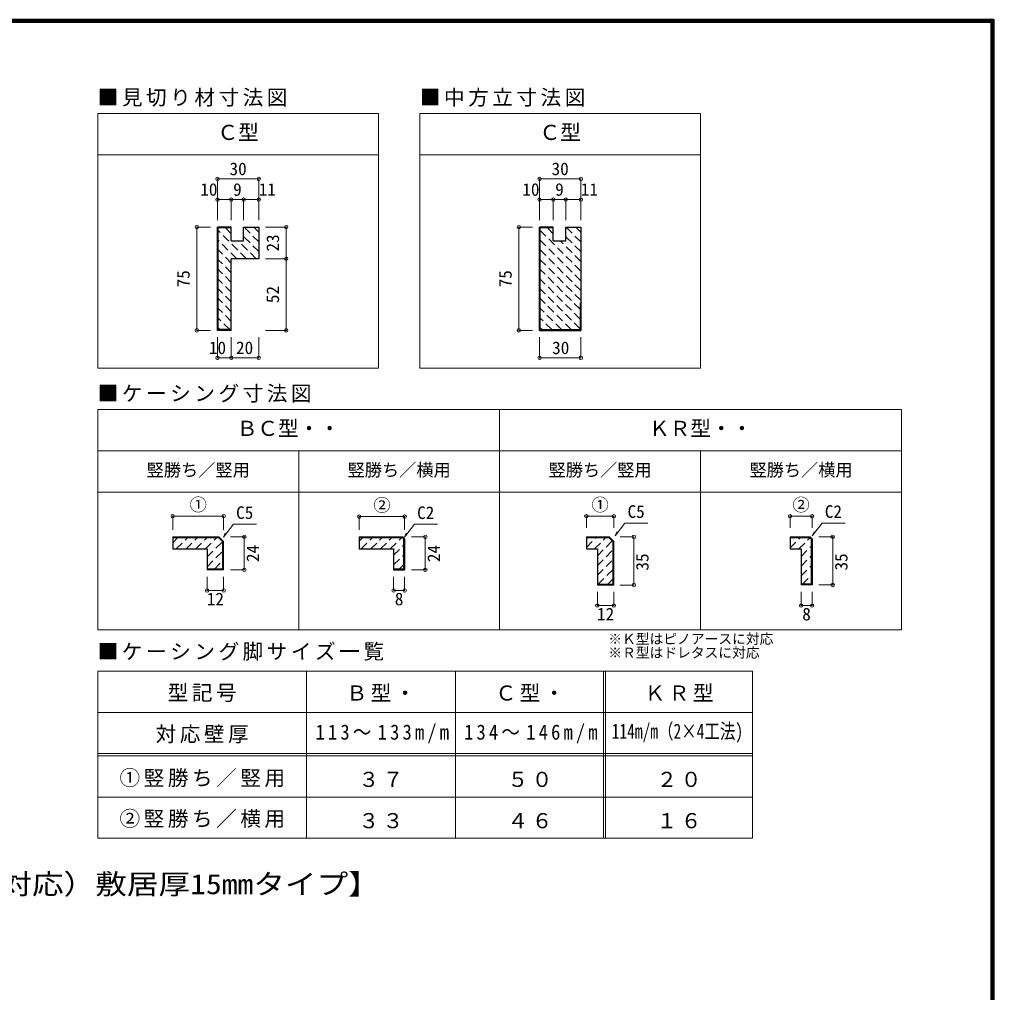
# Model space of a CAD drawing. Units: millimetres at full size, sheet at 1:5. Extents: x -981 to 969, y -733 to 681.
# Drawn here: x 261 to 969, y -26 to 681 of the extents above; entities that cross this region are included whole.
import ezdxf
from ezdxf.enums import TextEntityAlignment as Align

# ---------------------------------------------------------------- set-up
doc = ezdxf.new("R2010")
doc.units = ezdxf.units.MM
doc.header["$LTSCALE"] = 5
doc.header["$PDMODE"] = 32
doc.header["$PDSIZE"] = 2.5
doc.linetypes.add('DASHED1', pattern=[1.8, 1.2, -0.6])
for name, color, linetype, lineweight in [('0-5_ケーシング', 3, 'Continuous', 25), ('0-A_文字', 7, 'Continuous', 18), ('0-B_寸法', 7, 'Continuous', 9), ('0-C_ハッチ', 4, 'DASHED1', 9), ('F-0_補助線', 6, 'Continuous', 40)]:
    doc.layers.add(name, color=color, linetype=linetype, lineweight=lineweight)
doc.styles.add('ＭＳ ゴシック', font='')
doc.styles.get('ＭＳ ゴシック').set_extended_font_data('MS Gothic')

msp = doc.modelspace()

# ---------------------------------------------------------------- linework, layer by layer
at = {"layer": '0-5_ケーシング'}
for p, q in [((414.528, 529.913), (404.528, 529.913)), ((404.528, 454.913), (404.528, 529.913)), ((414.528, 529.413), (405.028, 529.413)), ((405.028, 455.413), (405.028, 529.413)), ((414.528, 519.913), (414.528, 529.913)), ((648.64, 529.913), (638.64, 529.913)), ((638.64, 454.913), (638.64, 529.913)), ((648.64, 529.413), (639.14, 529.413)), ((639.14, 455.413), (639.14, 529.413)), ((648.64, 519.913), (648.64, 529.913)), ((668.64, 529.913), (668.64, 454.913)), ((434.528, 506.913), (414.528, 506.913)), ((414.528, 454.913), (414.528, 506.913)), ((668.14, 474.913), (668.14, 455.413)), ((414.528, 454.913), (404.528, 454.913)), ((414.528, 455.413), (405.028, 455.413)), ((638.64, 454.913), (668.64, 454.913)), ((639.14, 455.413), (668.14, 455.413)), ((372.009, 304.955), (372.009, 296.155)), ((372.009, 304.955), (405.473, 304.955)), ((405.473, 304.955), (409.009, 301.419)), ((507.584, 304.955), (539.17, 304.955)), ((540.584, 303.541), (539.17, 304.955)), ((672.659, 304.955), (689.123, 304.955)), ((689.123, 304.955), (692.659, 301.419)), ((820.734, 304.955), (835.32, 304.955)), ((836.734, 303.541), (835.32, 304.955)), ((372.009, 304.455), (405.266, 304.455)), ((405.266, 304.455), (408.509, 301.212)), ((408.509, 281.455), (408.509, 301.212)), ((409.009, 280.955), (409.009, 301.419)), ((507.584, 304.455), (538.962, 304.455)), ((538.962, 304.455), (540.084, 303.333)), ((540.084, 281.455), (540.084, 303.333)), ((540.584, 303.541), (540.584, 280.955)), ((672.659, 304.455), (688.916, 304.455)), ((688.916, 304.455), (692.159, 301.212)), ((692.159, 270.455), (692.159, 301.212)), ((692.659, 269.955), (692.659, 301.419)), ((820.734, 304.455), (835.112, 304.455)), ((835.112, 304.455), (836.234, 303.333)), ((836.234, 270.455), (836.234, 303.333)), ((836.734, 303.541), (836.734, 269.955)), ((397.009, 296.155), (397.009, 280.955)), ((532.584, 296.155), (532.584, 280.955)), ((828.734, 296.155), (828.734, 269.955)), ((408.509, 281.455), (397.009, 281.455)), ((409.009, 280.955), (397.009, 280.955)), ((540.084, 281.455), (532.584, 281.455)), ((532.584, 280.955), (540.584, 280.955)), ((680.659, 270.455), (692.159, 270.455)), ((680.659, 269.955), (692.659, 269.955)), ((836.234, 270.455), (828.734, 270.455)), ((836.734, 269.955), (828.734, 269.955))]:
    msp.add_line(p, q, dxfattribs=at)
for points in [[(414.528, 519.913), (423.528, 519.913), (423.528, 529.913), (434.528, 529.913), (434.528, 506.913)], [(648.64, 519.913), (657.64, 519.913), (657.64, 529.913), (668.64, 529.913)], [(507.584, 304.955), (507.584, 296.155), (532.584, 296.155)], [(672.659, 304.955), (672.659, 296.155), (680.659, 296.155), (680.659, 269.955)], [(820.734, 304.955), (820.734, 296.155), (828.734, 296.155)], [(372.009, 296.155), (373.058, 296.155), (397.009, 296.155)]]:
    msp.add_lwpolyline(points, dxfattribs=at)
at = {"layer": '0-A_文字'}
for p, q in [((317.471, 427.413), (317.471, 612.413)), ((551.584, 427.413), (551.584, 612.413)), ((521.584, 582.413), (317.471, 582.413)), ((755.696, 582.413), (551.584, 582.413)), ((521.584, 427.413), (317.471, 427.413)), ((755.696, 427.413), (551.584, 427.413)), ((317.471, 237.413), (317.471, 397.413)), ((901.771, 397.413), (317.471, 397.413)), ((609.621, 237.413), (609.621, 397.413)), ((901.771, 397.413), (901.771, 237.413)), ((901.771, 367.413), (317.471, 367.413)), ((463.546, 237.413), (463.546, 367.413)), ((755.696, 237.413), (755.696, 367.413)), ((317.471, 337.413), (901.771, 337.413)), ((317.471, 237.413), (901.771, 237.413)), ((317.471, 207.413), (317.471, 85.913)), ((317.471, 207.413), (793.438, 207.413)), ((469.138, 207.413), (469.138, 85.913)), ((577.471, 207.413), (577.471, 85.913)), ((685.105, 207.413), (685.105, 85.913)), ((686.505, 207.413), (686.505, 85.913)), ((793.438, 207.413), (793.438, 85.913)), ((793.438, 177.413), (317.471, 177.413)), ((317.471, 147.413), (793.438, 147.413)), ((317.471, 145.913), (793.438, 145.913)), ((317.471, 115.913), (793.438, 115.913)), ((317.471, 85.913), (793.438, 85.913))]:
    msp.add_line(p, q, dxfattribs=at)
for points in [[(521.584, 427.413), (521.584, 612.413), (317.471, 612.413)], [(755.696, 427.413), (755.696, 612.413), (551.584, 612.413)]]:
    msp.add_lwpolyline(points, dxfattribs=at)
at = {"layer": '0-B_寸法', "color": 4}
for p, q in [((434.528, 564.913), (404.528, 564.913)), ((404.528, 564.913), (404.528, 549.913)), ((434.528, 564.913), (434.528, 549.913)), ((668.64, 564.913), (638.64, 564.913)), ((638.64, 564.913), (638.64, 549.913)), ((668.64, 564.913), (668.64, 549.913)), ((414.528, 549.913), (404.528, 549.913)), ((404.528, 549.913), (404.528, 534.913)), ((414.528, 549.913), (414.528, 534.913)), ((414.528, 549.913), (423.528, 549.913)), ((423.528, 549.913), (423.528, 534.913)), ((423.528, 549.913), (434.528, 549.913)), ((434.528, 549.913), (434.528, 534.913)), ((648.64, 549.913), (638.64, 549.913)), ((638.64, 549.913), (638.64, 534.913)), ((648.64, 549.913), (648.64, 534.913)), ((648.64, 549.913), (657.64, 549.913)), ((657.64, 549.913), (657.64, 534.913)), ((657.64, 549.913), (668.64, 549.913)), ((668.64, 549.913), (668.64, 534.913)), ((389.528, 529.913), (399.383, 529.913)), ((389.528, 454.913), (389.528, 529.913)), ((454.528, 529.913), (439.528, 529.913)), ((454.528, 506.913), (454.528, 529.913)), ((623.64, 529.913), (633.495, 529.913)), ((623.64, 454.913), (623.64, 529.913)), ((454.528, 506.913), (439.528, 506.913)), ((454.528, 506.913), (454.528, 454.913)), ((389.528, 454.913), (399.383, 454.913)), ((454.528, 454.913), (439.528, 454.913)), ((623.64, 454.913), (633.495, 454.913)), ((404.528, 434.913), (404.528, 449.913)), ((414.528, 434.913), (414.528, 449.913)), ((434.528, 434.913), (434.528, 449.913)), ((638.64, 434.913), (638.64, 449.913)), ((668.64, 434.913), (668.64, 449.913)), ((404.528, 434.913), (414.528, 434.913)), ((414.528, 434.913), (434.528, 434.913)), ((638.64, 434.913), (668.64, 434.913)), ((372.009, 319.955), (409.009, 319.955)), ((372.009, 319.955), (372.009, 309.955)), ((409.009, 319.955), (409.009, 309.955)), ((507.584, 319.589), (540.584, 319.589)), ((507.584, 319.589), (507.584, 309.955)), ((540.584, 319.589), (540.584, 309.955)), ((672.659, 319.877), (692.659, 319.877)), ((672.659, 319.877), (672.659, 311.544)), ((692.659, 319.877), (692.659, 311.544)), ((820.734, 319.871), (836.734, 319.871)), ((820.734, 319.871), (820.734, 311.538)), ((836.734, 319.871), (836.734, 311.538)), ((693.53, 305.593), (700.687, 314.952)), ((700.687, 314.952), (717.339, 314.952)), ((836.927, 305.586), (844.084, 314.945)), ((844.084, 314.945), (860.736, 314.945)), ((424.009, 304.955), (414.009, 304.955)), ((424.009, 280.955), (424.009, 304.955)), ((555.584, 304.886), (545.584, 304.886)), ((555.584, 280.886), (555.584, 304.886)), ((694.769, 308.483), (693.53, 305.593)), ((707.159, 304.9), (697.159, 304.9)), ((707.159, 269.9), (707.159, 304.9)), ((838.166, 308.476), (836.927, 305.586)), ((851.734, 304.955), (841.734, 304.955)), ((851.734, 269.955), (851.734, 304.955)), ((424.009, 280.955), (414.009, 280.955)), ((555.584, 280.886), (545.584, 280.886)), ((397.009, 265.955), (397.009, 275.955)), ((409.009, 265.955), (409.009, 275.955)), ((532.584, 265.955), (532.584, 275.955)), ((540.584, 265.955), (540.584, 275.955)), ((692.659, 269.9), (680.659, 269.9)), ((707.159, 269.9), (697.159, 269.9)), ((851.734, 269.955), (841.734, 269.955)), ((397.009, 265.955), (409.009, 265.955)), ((532.584, 265.955), (540.584, 265.955)), ((680.659, 254.955), (680.659, 264.955)), ((692.659, 254.955), (692.659, 264.955)), ((828.734, 254.955), (828.734, 264.955)), ((836.734, 254.955), (836.734, 264.955)), ((680.659, 254.955), (692.659, 254.955)), ((828.734, 254.955), (836.734, 254.955))]:
    msp.add_line(p, q, dxfattribs=at)
for points in [[(410.225, 307.677), (408.986, 304.787), (416.142, 314.146), (432.795, 314.146)], [(541.8, 307.609), (540.561, 304.719), (547.717, 314.077), (564.37, 314.077)]]:
    msp.add_lwpolyline(points, dxfattribs=at)
at = {"layer": '0-B_寸法'}
for p in [(404.528, 564.913), (434.528, 564.913), (638.64, 564.913), (668.64, 564.913), (404.528, 549.913), (414.528, 549.913), (423.528, 549.913), (434.528, 549.913), (638.64, 549.913), (648.64, 549.913), (657.64, 549.913), (668.64, 549.913), (389.528, 529.913), (454.528, 529.913), (623.64, 529.913), (454.528, 506.913), (389.528, 454.913), (454.528, 454.913), (623.64, 454.913), (404.528, 434.913), (414.528, 434.913), (434.528, 434.913), (638.64, 434.913), (668.64, 434.913), (372.009, 319.955), (409.009, 319.955), (507.584, 319.589), (540.584, 319.589), (672.659, 319.877), (692.659, 319.877), (820.734, 319.871), (836.734, 319.871), (424.009, 304.955), (555.584, 304.886), (707.159, 304.9), (851.734, 304.955), (424.009, 280.955), (555.584, 280.886), (707.159, 269.9), (851.734, 269.955), (397.009, 265.955), (409.009, 265.955), (532.584, 265.955), (540.584, 265.955), (680.659, 254.955), (692.659, 254.955), (828.734, 254.955), (836.734, 254.955)]:
    msp.add_point(p, dxfattribs=at)
at = {"layer": '0-C_ハッチ'}
for p, q in [((425.581, 506.913), (405.028, 527.466)), ((414.528, 525.037), (410.152, 529.413)), ((434.528, 519.18), (423.794, 529.913)), ((434.528, 526.251), (430.865, 529.913)), ((668.64, 497.966), (639.14, 527.466)), ((648.64, 525.037), (644.265, 529.413)), ((668.64, 519.18), (657.907, 529.913)), ((668.64, 526.251), (664.978, 529.913)), ((418.51, 506.913), (405.028, 520.395)), ((432.652, 506.913), (419.652, 519.913)), ((434.528, 512.109), (423.528, 523.109)), ((668.64, 490.895), (639.14, 520.395)), ((668.64, 505.037), (653.765, 519.913)), ((668.64, 512.109), (657.64, 523.109)), ((414.528, 503.824), (405.028, 513.324)), ((668.64, 483.824), (639.14, 513.324)), ((414.528, 496.753), (405.028, 506.253)), ((668.64, 476.753), (639.14, 506.253)), ((414.528, 489.682), (405.028, 499.182)), ((668.14, 470.182), (639.14, 499.182)), ((414.528, 482.611), (405.028, 492.111)), ((668.14, 463.111), (639.14, 492.111)), ((414.528, 475.54), (405.028, 485.04)), ((668.14, 456.04), (639.14, 485.04)), ((414.528, 468.469), (405.028, 477.969)), ((661.696, 455.413), (639.14, 477.969)), ((414.528, 461.398), (405.028, 470.898)), ((654.625, 455.413), (639.14, 470.898)), ((413.442, 455.413), (405.028, 463.827)), ((647.554, 455.413), (639.14, 463.827)), ((406.371, 455.413), (405.028, 456.756)), ((640.483, 455.413), (639.14, 456.756)), ((372.009, 300.653), (375.81, 304.455)), ((374.581, 296.155), (382.881, 304.455)), ((381.652, 296.155), (389.952, 304.455)), ((388.723, 296.155), (397.023, 304.455)), ((395.794, 296.155), (404.094, 304.455)), ((397.009, 290.298), (408.216, 301.505)), ((507.584, 301.878), (510.16, 304.455)), ((508.931, 296.155), (517.231, 304.455)), ((516.003, 296.155), (524.303, 304.455)), ((523.074, 296.155), (531.374, 304.455)), ((530.145, 296.155), (538.445, 304.455)), ((532.584, 291.523), (540.084, 299.023)), ((672.659, 304.319), (672.795, 304.455)), ((672.659, 297.248), (679.866, 304.455)), ((678.637, 296.155), (686.937, 304.455)), ((680.659, 291.105), (691.462, 301.909)), ((820.734, 303.901), (821.287, 304.455)), ((820.734, 296.83), (828.358, 304.455)), ((827.129, 296.155), (835.271, 304.296)), ((828.734, 290.688), (836.234, 298.188)), ((397.009, 283.227), (408.509, 294.727)), ((532.584, 284.452), (540.084, 291.952)), ((680.659, 284.034), (692.159, 295.534)), ((828.734, 283.617), (836.234, 291.117)), ((402.308, 281.455), (408.509, 287.656)), ((536.658, 281.455), (540.084, 284.881)), ((680.659, 276.963), (692.159, 288.463)), ((828.734, 276.546), (836.234, 284.046)), ((681.221, 270.455), (692.159, 281.392)), ((829.714, 270.455), (836.234, 276.975)), ((688.292, 270.455), (692.159, 274.321))]:
    msp.add_line(p, q, dxfattribs=at)
at = {"layer": 'F-0_補助線'}
for p, q in [((-981.363, 679.891), (968.636, 679.891)), ((966.97, 680.724), (966.97, -715.943)), ((967.803, 680.724), (967.803, -715.943)), ((-981.363, 679.058), (968.636, 679.058))]:
    msp.add_line(p, q, dxfattribs=at)
msp.add_lwpolyline([(-981.363, 680.724), (968.636, 680.724), (968.636, -715.943)], dxfattribs=at)

# ---------------------------------------------------------------- texts
at = {"layer": '0-A_文字', "style": 'ＭＳ ゴシック'}
for s, height, p in [('Ｃ型', 11, (404.528, 589.913)), ('Ｃ型', 11, (638.64, 589.913)), ('ＢＣ型・・', 11, (418.546, 374.913)), ('ＫＲ型・・', 11, (718.196, 374.913)), ('竪勝ち／竪用', 9.164, (353.009, 346.163)), ('竪勝ち／横用', 9.164, (499.084, 346.163)), ('竪勝ち／竪用', 9.164, (645.159, 346.163)), ('竪勝ち／横用', 9.164, (791.234, 346.163)), ('※Ｋ型はピノアースに対応', 7.331, (688.614, 224.913)), ('※Ｒ型はドレタスに対応', 7.331, (688.614, 214.913))]:
    msp.add_text(s, height=height, dxfattribs=at).set_placement(p, align=Align.BOTTOM_LEFT)
for s, height, width, p in [('114m/m（2×4工法)', 11, 0.75, (691.096, 154.913)), ('【畳厚12mmご使用時（バリアフリー対応）敷居厚15mmタイプ】', 14.66, 1.15, (-121.113, 40.913))]:
    msp.add_text(s, height=height, dxfattribs=dict(at, width=width)).set_placement(p, align=Align.BOTTOM_LEFT)
at = {"layer": '0-A_文字', "char_height": 11, "attachment_point": 7, "style": 'ＭＳ ゴシック'}
for s, insert in [('\\T1.17;■見切り材寸法図', (317.471, 617.413)), ('\\T1.17;■中方立寸法図', (551.584, 617.413)), ('\\T1.17;■ケーシング寸法図', (317.471, 402.413)), ('\\T1.17;■ケーシング脚サイズ一覧', (317.471, 214.913)), ('\\T1.17;型記号', (368.305, 184.913)), ('\\T1.17;Ｂ型・', (498.305, 185.281)), ('\\T1.17;Ｃ型・', (606.638, 185.281)), ('\\T1.17;ＫＲ型', (714.971, 185.281)), ('\\T1.17;対応壁厚', (359.555, 154.913)), ('\\T1.34;\\W0.9;113～133m/m', (475.805, 154.913)), ('\\T1.34;\\W0.9;134～146m/m', (583.788, 154.913)), ('\\T1.17;①竪勝ち／竪用', (333.305, 123.045)), ('\\T1.17;３７', (507.055, 123.045)), ('\\T1.17;５０', (615.388, 123.045)), ('\\T1.17;２０', (723.721, 123.045)), ('\\T1.17;②竪勝ち／横用', (333.305, 93.413)), ('\\T1.17;３３', (507.055, 93.045)), ('\\T1.17;４６', (615.388, 93.045)), ('\\T1.17;１６', (723.721, 93.045))]:
    msp.add_mtext(s, dxfattribs=dict(at, insert=insert))
at = {"layer": '0-B_寸法', "style": 'ＭＳ ゴシック'}
for s, p in [('30', (413.278, 564.913)), ('30', (647.39, 564.913)), ('10', (392.028, 549.913)), ('9', (415.903, 549.913)), ('11', (434.528, 549.913)), ('10', (626.14, 549.913)), ('9', (650.015, 549.913)), ('11', (668.64, 549.913)), ('10', (398.278, 434.913)), ('20', (417.997, 434.913)), ('30', (647.795, 434.913)), ('①', (384.259, 320.955)), ('②', (517.834, 320.589)), ('①', (676.409, 320.877)), ('②', (822.484, 320.871)), ('C5', (418.069, 315.146)), ('C2', (549.644, 315.077)), ('C5', (702.614, 315.952)), ('C2', (846.011, 315.945)), ('12', (396.759, 252.455)), ('8', (533.438, 252.455)), ('12', (680.409, 241.455)), ('8', (829.609, 241.455))]:
    msp.add_text(s, height=9.164, dxfattribs=at).set_placement(p, align=Align.BOTTOM_LEFT)
for s, p in [('23', (452.028, 512.163)), ('75', (387.028, 486.163)), ('75', (621.14, 486.163)), ('52', (452.028, 474.663)), ('24', (437.509, 286.621)), ('24', (569.084, 286.552)), ('35', (720.659, 280.381)), ('35', (865.234, 280.436))]:
    msp.add_text(s, height=9.164, rotation=90, dxfattribs=at).set_placement(p, align=Align.BOTTOM_LEFT)

doc.saveas('drawing.dxf')
